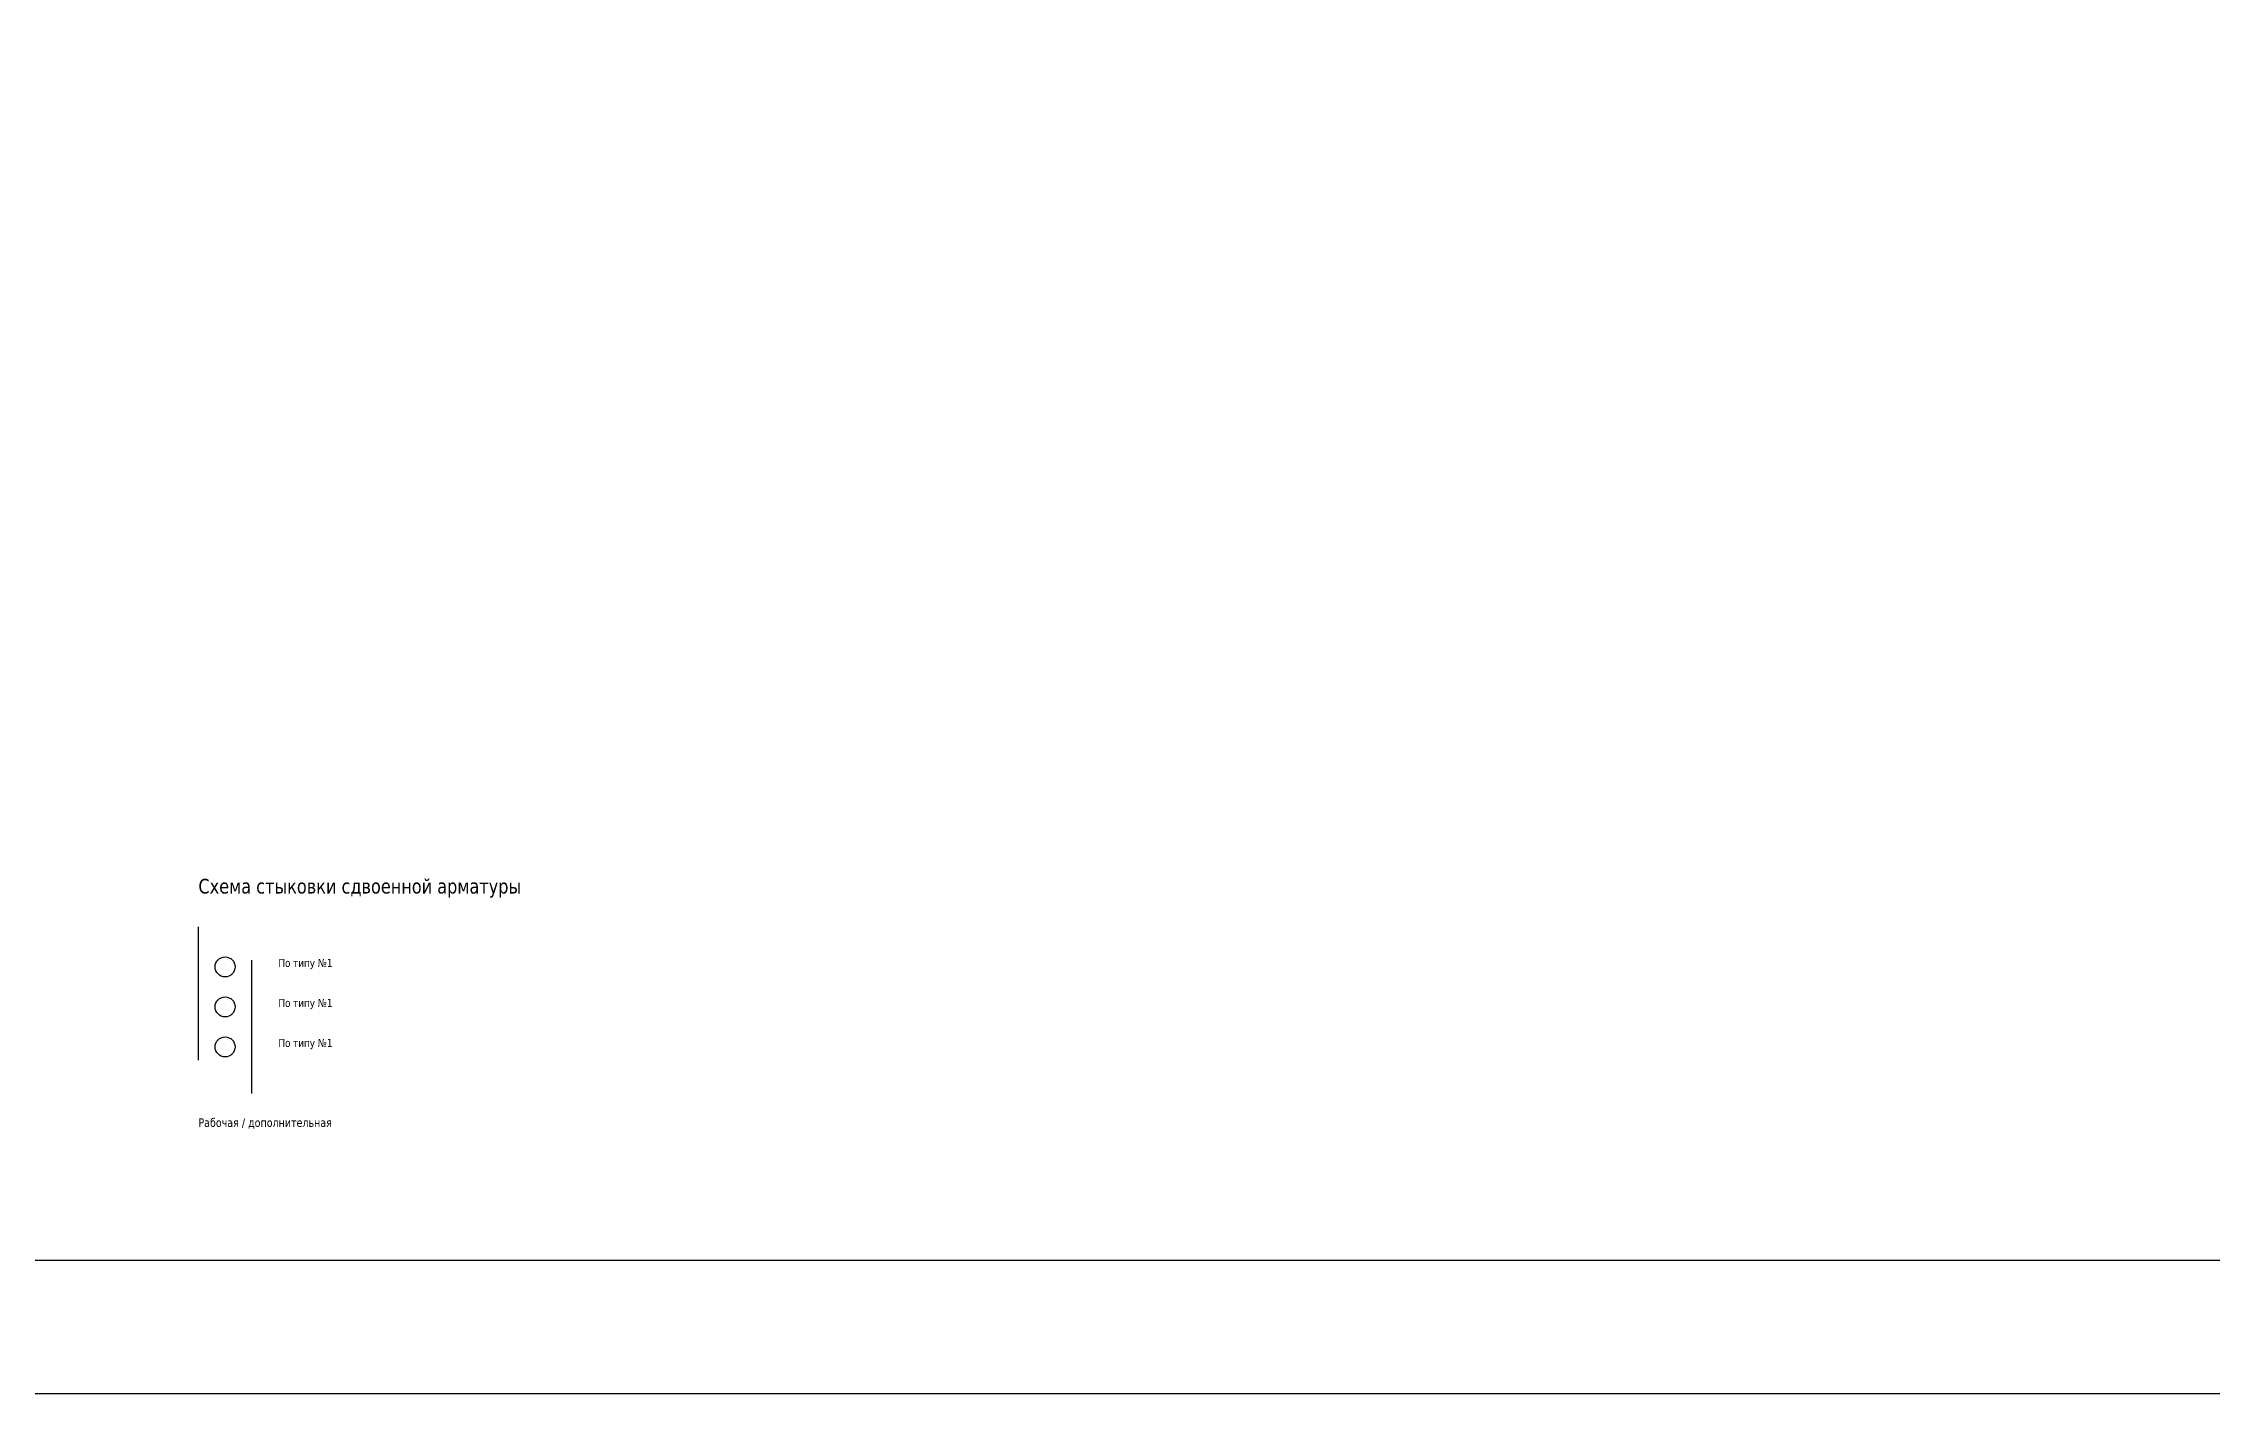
# Model space of a CAD drawing. Header units: millimetres. Extents: x 0 to 1189, y 0 to 841.
# Drawn here: x 356.8 to 681.9, y 0 to 202.5 of the extents above; entities that cross this region are included whole.
import ezdxf

# ---------------------------------------------------------------- set-up
doc = ezdxf.new("R2010")
doc.units = ezdxf.units.MM
for name, color, linetype in [('FRAME', 7, 'Continuous'), ('REBAR', 1, 'Continuous'), ('SCHEME', 5, 'Continuous'), ('TEXT', 7, 'Continuous')]:
    doc.layers.add(name, color=color, linetype=linetype)
doc.styles.add('GOST', font='DejaVuSans.ttf')

msp = doc.modelspace()

# ---------------------------------------------------------------- linework, layer by layer
at = {"layer": 'FRAME'}
for points in [[(0, 0), (1189, 0), (1189, 841), (0, 841)], [(20, 20), (1169, 20), (1169, 821), (20, 821)]]:
    msp.add_lwpolyline(points, close=True, dxfattribs=at)
at = {"layer": 'REBAR'}
for p, q in [((380, 50), (380, 70)), ((388, 45), (388, 65))]:
    msp.add_line(p, q, dxfattribs=at)
at = {"layer": 'SCHEME'}
for centre in [(384, 64), (384, 58), (384, 52)]:
    msp.add_circle(centre, 1.5, dxfattribs=at)

# ---------------------------------------------------------------- texts
at = {"layer": 'TEXT', "style": 'GOST', "width": 0.8}
for s, height, p in [('Схема стыковки сдвоенной арматуры', 2.2, (380, 75)), ('По типу №1', 1.2, (392, 64)), ('По типу №1', 1.2, (392, 58)), ('По типу №1', 1.2, (392, 52)), ('Рабочая / дополнительная', 1.3, (380, 40))]:
    msp.add_text(s, height=height, dxfattribs=at).set_placement(p)

doc.saveas('drawing.dxf')
